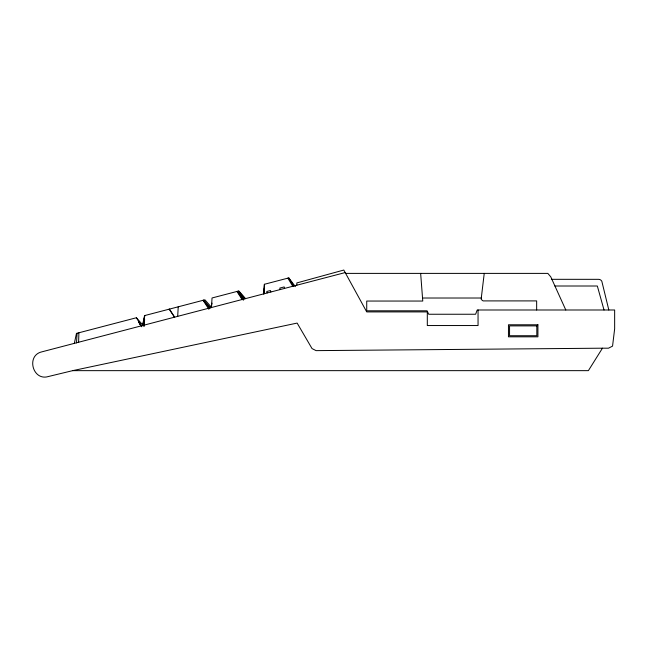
<?xml version="1.0" encoding="UTF-8"?>
<svg xmlns="http://www.w3.org/2000/svg" width="647" height="647" viewBox="0 0 647 647"><rect width="100%" height="100%" fill="white"/><g stroke="black" fill="none" stroke-linecap="round" stroke-linejoin="round"><path stroke-width="0.97" d="M78.602 342.352L78.894 332.776M264.13 293.859L264.421 284.276M76.516 342.902L77.066 333.254M143.917 326.234L144.532 315.615L204.937 299.828L211.019 306.775M177.682 316.456L178.232 306.807M211.48 307.624L212.03 297.976L238.856 290.964L245.553 298.607M144.063 326.193L144.637 319.392M263.539 294.013L264.356 284.292L288.788 277.911L295.38 286.637M263.911 292.962L264.316 288.109M536.654 309.994L536.654 300.904L483.099 300.904L481.287 299.529L481.287 298.016L484.239 273.39M74.348 343.355L76.459 333.415L136.412 317.742L143.084 325.384M142.477 325.546L144.572 315.607M142.769 325.473L144.871 315.526M211.035 307.624L211.99 303.111M420.647 273.39L422.766 301.049L366.728 301.049L366.728 310.803L427.093 310.803L428.67 314.248L475.618 314.248L477.211 309.994L614.65 309.994L614.65 328.83L612.555 346.121L608.512 348.191L602.454 348.191L588.382 370.65L72.658 370.65L48.371 376.53C32.682 381.309 25.848 355.438 41.853 351.847L345.183 272.573M72.658 370.65L297.135 323.079L312.032 348.579L316.084 350.634L602.454 348.191M345.627 273.39L547.831 273.39L550.775 276.851L565.802 309.994M551.567 279.318L598.58 279.334A3.68 3.68 0 0 1 601.831 281.291L608.819 309.994M554.924 286.006L597.335 286.006L604.023 309.994M422.766 298.016L481.287 298.016M238.363 291.093L245.059 298.736M237.312 291.368L244 299.011M203.708 300.151L210.404 307.794M203.263 300.265L209.952 307.907M202.948 300.345L209.644 307.988M138.604 322.287L141.653 325.764M139.38 323.799L141.2 325.878M237.368 291.352L243.377 300.232M169.142 309.185L174.609 317.256M236.948 291.457L242.148 299.601M203.142 300.297L208.868 309.258M169.441 309.104L174.641 317.248M288.788 277.911L293.73 286.12M287.866 278.145L292.808 286.362M136.412 317.742L141.847 326.775M284.567 288.408L284.179 286.936L279.787 288.085L280.167 289.557M270.826 291.999L270.446 290.527L266.782 291.49L267.162 292.954M478.052 309.994L478.052 325.538L427.311 325.538L427.311 311.911L366.728 311.911L343.8 270.05L296.827 282.925L296.827 285.198M537.916 324.786L508.461 324.786L508.461 336.82L537.916 336.82L537.916 324.786M536.816 325.886L509.553 325.886L509.553 335.728L536.816 335.728L536.816 325.886"/></g></svg>
